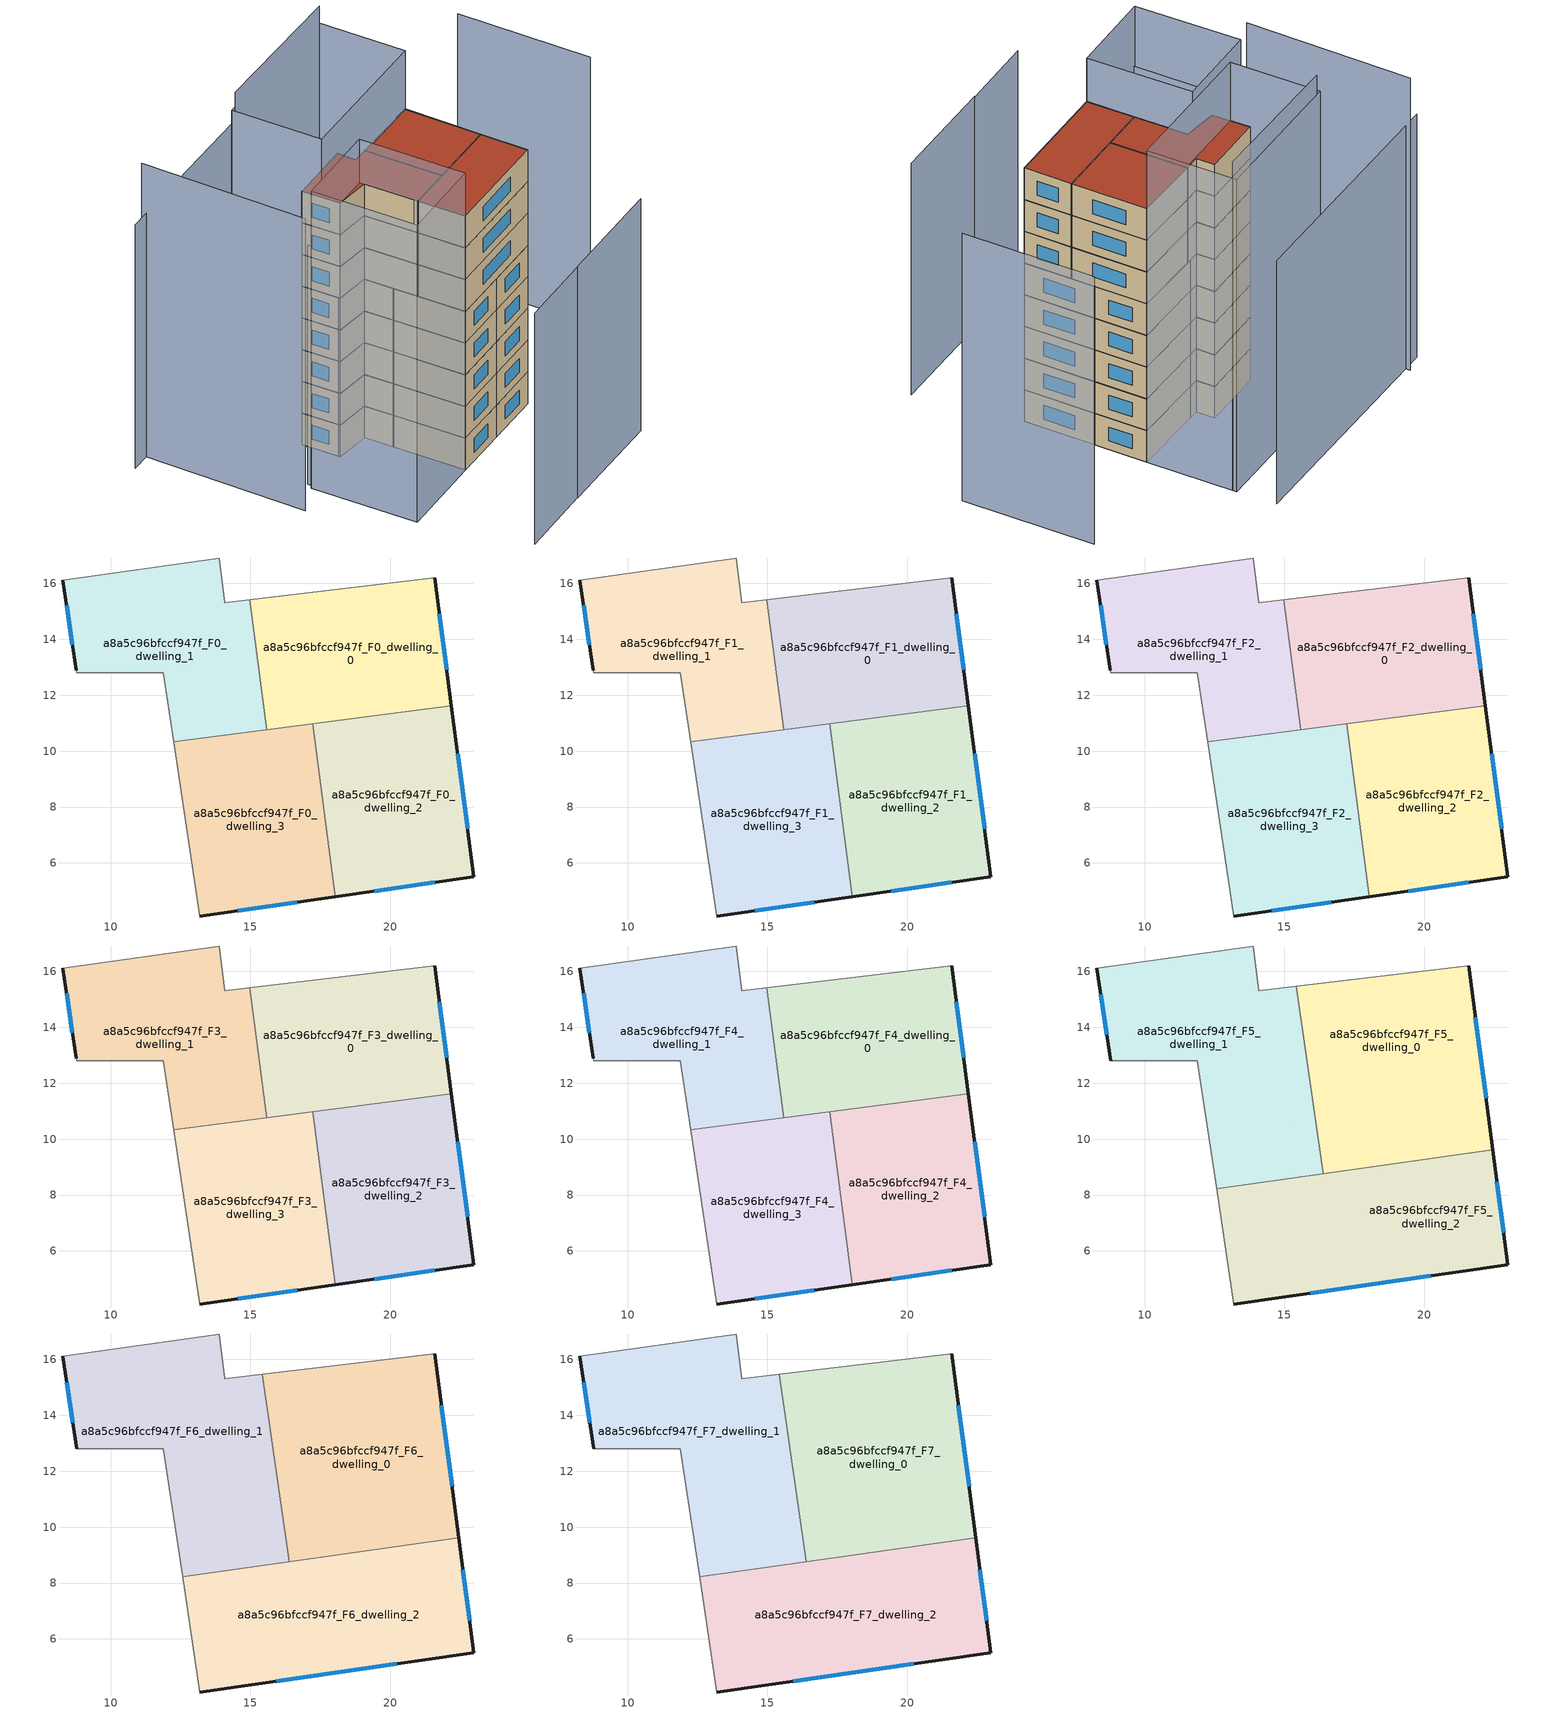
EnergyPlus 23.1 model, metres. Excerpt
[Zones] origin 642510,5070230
a8a5c96bfccf947f_F0_dwelling_0
 floor ground (EU_floor_Construction): 22.2,11.62 21.6,16.21 14.99,15.42 15.59,10.76 z0
 wall outside (EU_wall_Construction): 21.6,16.21 22.2,11.62 z0:3
 wall to a8a5c96bfccf947f_F0_dwelling_1 (EU_wall_Construction): 15.59,10.76 14.99,15.42 z0:3
 wall adiabatic (EU_wall_Construction): 14.99,15.42 21.6,16.21 z0:3
 wall to a8a5c96bfccf947f_F0_dwelling_2 (EU_wall_Construction): 22.2,11.62 17.23,10.97 z0:3
 wall to a8a5c96bfccf947f_F0_dwelling_3 (EU_wall_Construction): 17.23,10.97 15.59,10.76 z0:3
 window (EU_Window_Construction): 21.77,14.92 22.03,12.9 z0.84:2.16
a8a5c96bfccf947f_F0_dwelling_1
 floor ground (EU_floor_Construction): 15.59,10.76 14.99,15.42 14.09,15.31 13.89,16.91 8.29,16.11 8.77,12.9 8.79,12.81 11.89,12.81 12.26,10.33 z0
 wall outside (EU_wall_Construction): 8.77,12.9 8.29,16.11 z0:3
 wall adiabatic (EU_wall_Construction): 8.29,16.11 13.89,16.91 14.09,15.31 14.99,15.42 / 12.26,10.33 11.89,12.81 8.79,12.81 8.77,12.9 z0:3
 wall to a8a5c96bfccf947f_F0_dwelling_3 (EU_wall_Construction): 15.59,10.76 12.26,10.33 z0:3
 window (EU_Window_Construction): 8.64,13.8 8.42,15.21 z0.84:2.16
a8a5c96bfccf947f_F0_dwelling_2
 floor ground (EU_floor_Construction): 22.99,5.5 22.2,11.62 17.23,10.97 18.04,4.79 z0
 wall outside (EU_wall_Construction): 22.2,11.62 22.99,5.5 18.04,4.79 z0:3
 wall to a8a5c96bfccf947f_F0_dwelling_3 (EU_wall_Construction): 18.04,4.79 17.23,10.97 z0:3
 window (EU_Window_Construction): 21.61,5.3 19.43,4.99 / 22.42,9.9 22.77,7.21 z0.84:2.16
a8a5c96bfccf947f_F0_dwelling_3
 floor ground (EU_floor_Construction): 18.04,4.79 17.23,10.97 12.26,10.33 13.19,4.1 z0
 wall outside (EU_wall_Construction): 18.04,4.79 13.19,4.1 z0:3
 wall adiabatic (EU_wall_Construction): 13.19,4.1 12.26,10.33 z0:3
 window (EU_Window_Construction): 16.68,4.6 14.55,4.29 z0.84:2.16
a8a5c96bfccf947f_F1_dwelling_0
 floor to a8a5c96bfccf947f_F0_dwelling_0 (EU_floor_Construction): 22.2,11.62 21.6,16.21 14.99,15.42 15.59,10.76 z3
 wall outside (EU_wall_Construction): 21.6,16.21 22.2,11.62 z3:6
 wall to a8a5c96bfccf947f_F1_dwelling_1 (EU_wall_Construction): 15.59,10.76 14.99,15.42 z3:6
 wall adiabatic (EU_wall_Construction): 14.99,15.42 21.6,16.21 z3:6
 wall to a8a5c96bfccf947f_F1_dwelling_2 (EU_wall_Construction): 22.2,11.62 17.23,10.97 z3:6
 wall to a8a5c96bfccf947f_F1_dwelling_3 (EU_wall_Construction): 17.23,10.97 15.59,10.76 z3:6
 window (EU_Window_Construction): 21.77,14.92 22.03,12.9 z3.84:5.16
a8a5c96bfccf947f_F1_dwelling_1
 floor to a8a5c96bfccf947f_F0_dwelling_1 (EU_floor_Construction): 15.59,10.76 14.99,15.42 14.09,15.31 13.89,16.91 8.29,16.11 8.77,12.9 8.79,12.81 11.89,12.81 12.26,10.33 z3
 wall outside (EU_wall_Construction): 8.77,12.9 8.29,16.11 z3:6
 wall adiabatic (EU_wall_Construction): 8.29,16.11 13.89,16.91 14.09,15.31 14.99,15.42 / 12.26,10.33 11.89,12.81 8.79,12.81 8.77,12.9 z3:6
 wall to a8a5c96bfccf947f_F1_dwelling_3 (EU_wall_Construction): 15.59,10.76 12.26,10.33 z3:6
 window (EU_Window_Construction): 8.64,13.8 8.42,15.21 z3.84:5.16
a8a5c96bfccf947f_F1_dwelling_2
 floor to a8a5c96bfccf947f_F0_dwelling_2 (EU_floor_Construction): 22.99,5.5 22.2,11.62 17.23,10.97 18.04,4.79 z3
 wall outside (EU_wall_Construction): 22.2,11.62 22.99,5.5 18.04,4.79 z3:6
 wall to a8a5c96bfccf947f_F1_dwelling_3 (EU_wall_Construction): 18.04,4.79 17.23,10.97 z3:6
 window (EU_Window_Construction): 21.61,5.3 19.43,4.99 / 22.42,9.9 22.77,7.21 z3.84:5.16
a8a5c96bfccf947f_F1_dwelling_3
 floor to a8a5c96bfccf947f_F0_dwelling_3 (EU_floor_Construction): 18.04,4.79 17.23,10.97 12.26,10.33 13.19,4.1 z3
 wall outside (EU_wall_Construction): 18.04,4.79 13.19,4.1 z3:6
 wall adiabatic (EU_wall_Construction): 13.19,4.1 12.26,10.33 z3:6
 window (EU_Window_Construction): 16.68,4.6 14.55,4.29 z3.84:5.16
a8a5c96bfccf947f_F2_dwelling_0
 floor to a8a5c96bfccf947f_F1_dwelling_0 (EU_floor_Construction): 22.2,11.62 21.6,16.21 14.99,15.42 15.59,10.76 z6
 wall outside (EU_wall_Construction): 21.6,16.21 22.2,11.62 z6:9
 wall to a8a5c96bfccf947f_F2_dwelling_1 (EU_wall_Construction): 15.59,10.76 14.99,15.42 z6:9
 wall adiabatic (EU_wall_Construction): 14.99,15.42 21.6,16.21 z6:9
 wall to a8a5c96bfccf947f_F2_dwelling_2 (EU_wall_Construction): 22.2,11.62 17.23,10.97 z6:9
 wall to a8a5c96bfccf947f_F2_dwelling_3 (EU_wall_Construction): 17.23,10.97 15.59,10.76 z6:9
 window (EU_Window_Construction): 21.77,14.92 22.03,12.9 z6.84:8.16
a8a5c96bfccf947f_F2_dwelling_1
 floor to a8a5c96bfccf947f_F1_dwelling_1 (EU_floor_Construction): 15.59,10.76 14.99,15.42 14.09,15.31 13.89,16.91 8.29,16.11 8.77,12.9 8.79,12.81 11.89,12.81 12.26,10.33 z6
 wall outside (EU_wall_Construction): 8.77,12.9 8.29,16.11 z6:9
 wall adiabatic (EU_wall_Construction): 8.29,16.11 13.89,16.91 14.09,15.31 14.99,15.42 / 12.26,10.33 11.89,12.81 8.79,12.81 8.77,12.9 z6:9
 wall to a8a5c96bfccf947f_F2_dwelling_3 (EU_wall_Construction): 15.59,10.76 12.26,10.33 z6:9
 window (EU_Window_Construction): 8.64,13.8 8.42,15.21 z6.84:8.16
a8a5c96bfccf947f_F2_dwelling_2
 floor to a8a5c96bfccf947f_F1_dwelling_2 (EU_floor_Construction): 22.99,5.5 22.2,11.62 17.23,10.97 18.04,4.79 z6
 wall outside (EU_wall_Construction): 22.2,11.62 22.99,5.5 18.04,4.79 z6:9
 wall to a8a5c96bfccf947f_F2_dwelling_3 (EU_wall_Construction): 18.04,4.79 17.23,10.97 z6:9
 window (EU_Window_Construction): 21.61,5.3 19.43,4.99 / 22.42,9.9 22.77,7.21 z6.84:8.16
a8a5c96bfccf947f_F2_dwelling_3
 floor to a8a5c96bfccf947f_F1_dwelling_3 (EU_floor_Construction): 18.04,4.79 17.23,10.97 12.26,10.33 13.19,4.1 z6
 wall outside (EU_wall_Construction): 18.04,4.79 13.19,4.1 z6:9
 wall adiabatic (EU_wall_Construction): 13.19,4.1 12.26,10.33 z6:9
 window (EU_Window_Construction): 16.68,4.6 14.55,4.29 z6.84:8.16
a8a5c96bfccf947f_F3_dwelling_0
 floor to a8a5c96bfccf947f_F2_dwelling_0 (EU_floor_Construction): 22.2,11.62 21.6,16.21 14.99,15.42 15.59,10.76 z9
 wall outside (EU_wall_Construction): 21.6,16.21 22.2,11.62 z9:12
 wall to a8a5c96bfccf947f_F3_dwelling_1 (EU_wall_Construction): 15.59,10.76 14.99,15.42 z9:12
 wall adiabatic (EU_wall_Construction): 14.99,15.42 21.6,16.21 z9:12
 wall to a8a5c96bfccf947f_F3_dwelling_2 (EU_wall_Construction): 22.2,11.62 17.23,10.97 z9:12
 wall to a8a5c96bfccf947f_F3_dwelling_3 (EU_wall_Construction): 17.23,10.97 15.59,10.76 z9:12
 window (EU_Window_Construction): 21.77,14.92 22.03,12.9 z9.84:11.16
a8a5c96bfccf947f_F3_dwelling_1
 floor to a8a5c96bfccf947f_F2_dwelling_1 (EU_floor_Construction): 15.59,10.76 14.99,15.42 14.09,15.31 13.89,16.91 8.29,16.11 8.77,12.9 8.79,12.81 11.89,12.81 12.26,10.33 z9
 wall outside (EU_wall_Construction): 8.77,12.9 8.29,16.11 z9:12
 wall adiabatic (EU_wall_Construction): 8.29,16.11 13.89,16.91 14.09,15.31 14.99,15.42 / 12.26,10.33 11.89,12.81 8.79,12.81 8.77,12.9 z9:12
 wall to a8a5c96bfccf947f_F3_dwelling_3 (EU_wall_Construction): 15.59,10.76 12.26,10.33 z9:12
 window (EU_Window_Construction): 8.64,13.8 8.42,15.21 z9.84:11.16
a8a5c96bfccf947f_F3_dwelling_2
 floor to a8a5c96bfccf947f_F2_dwelling_2 (EU_floor_Construction): 22.99,5.5 22.2,11.62 17.23,10.97 18.04,4.79 z9
 wall outside (EU_wall_Construction): 22.2,11.62 22.99,5.5 18.04,4.79 z9:12
 wall to a8a5c96bfccf947f_F3_dwelling_3 (EU_wall_Construction): 18.04,4.79 17.23,10.97 z9:12
 window (EU_Window_Construction): 21.61,5.3 19.43,4.99 / 22.42,9.9 22.77,7.21 z9.84:11.16
a8a5c96bfccf947f_F3_dwelling_3
 floor to a8a5c96bfccf947f_F2_dwelling_3 (EU_floor_Construction): 18.04,4.79 17.23,10.97 12.26,10.33 13.19,4.1 z9
 wall outside (EU_wall_Construction): 18.04,4.79 13.19,4.1 z9:12
 wall adiabatic (EU_wall_Construction): 13.19,4.1 12.26,10.33 z9:12
 window (EU_Window_Construction): 16.68,4.6 14.55,4.29 z9.84:11.16
a8a5c96bfccf947f_F4_dwelling_0
 floor to a8a5c96bfccf947f_F3_dwelling_0 (EU_floor_Construction): 22.2,11.62 21.6,16.21 14.99,15.42 15.59,10.76 z12
 wall outside (EU_wall_Construction): 21.6,16.21 22.2,11.62 z12:15
 wall to a8a5c96bfccf947f_F4_dwelling_1 (EU_wall_Construction): 15.59,10.76 14.99,15.42 z12:15
 wall adiabatic (EU_wall_Construction): 14.99,15.42 21.6,16.21 z12:15
 wall to a8a5c96bfccf947f_F4_dwelling_2 (EU_wall_Construction): 22.2,11.62 17.23,10.97 z12:15
 wall to a8a5c96bfccf947f_F4_dwelling_3 (EU_wall_Construction): 17.23,10.97 15.59,10.76 z12:15
 window (EU_Window_Construction): 21.77,14.92 22.03,12.9 z12.84:14.16
a8a5c96bfccf947f_F4_dwelling_1
 floor to a8a5c96bfccf947f_F3_dwelling_1 (EU_floor_Construction): 15.59,10.76 14.99,15.42 14.09,15.31 13.89,16.91 8.29,16.11 8.77,12.9 8.79,12.81 11.89,12.81 12.26,10.33 z12
 wall outside (EU_wall_Construction): 8.77,12.9 8.29,16.11 z12:15
 wall adiabatic (EU_wall_Construction): 8.29,16.11 13.89,16.91 14.09,15.31 14.99,15.42 / 12.26,10.33 11.89,12.81 8.79,12.81 8.77,12.9 z12:15
 wall to a8a5c96bfccf947f_F4_dwelling_3 (EU_wall_Construction): 15.59,10.76 12.26,10.33 z12:15
 window (EU_Window_Construction): 8.64,13.8 8.42,15.21 z12.84:14.16
a8a5c96bfccf947f_F4_dwelling_2
 floor to a8a5c96bfccf947f_F3_dwelling_2 (EU_floor_Construction): 22.99,5.5 22.2,11.62 17.23,10.97 18.04,4.79 z12
 wall outside (EU_wall_Construction): 22.2,11.62 22.99,5.5 18.04,4.79 z12:15
 wall to a8a5c96bfccf947f_F4_dwelling_3 (EU_wall_Construction): 18.04,4.79 17.23,10.97 z12:15
 window (EU_Window_Construction): 21.61,5.3 19.43,4.99 / 22.42,9.9 22.77,7.21 z12.84:14.16
a8a5c96bfccf947f_F4_dwelling_3
 floor to a8a5c96bfccf947f_F3_dwelling_3 (EU_floor_Construction): 18.04,4.79 17.23,10.97 12.26,10.33 13.19,4.1 z12
 wall outside (EU_wall_Construction): 18.04,4.79 13.19,4.1 z12:15
 wall adiabatic (EU_wall_Construction): 13.19,4.1 12.26,10.33 z12:15
 window (EU_Window_Construction): 16.68,4.6 14.55,4.29 z12.84:14.16
a8a5c96bfccf947f_F5_dwelling_0
 floor to a8a5c96bfccf947f_F4_dwelling_0 (EU_floor_Construction): 22.2,11.62 21.6,16.21 15.43,15.47 16.09,10.82 z15
 floor to a8a5c96bfccf947f_F4_dwelling_2 (EU_floor_Construction): 22.46,9.63 22.2,11.62 17.23,10.97 17.5,8.92 z15
 floor to a8a5c96bfccf947f_F4_dwelling_3 (EU_floor_Construction): 17.5,8.92 17.23,10.97 16.09,10.82 16.38,8.76 z15
 wall outside (EU_wall_Construction): 21.6,16.21 22.46,9.63 z15:18
 wall to a8a5c96bfccf947f_F5_dwelling_1 (EU_wall_Construction): 16.38,8.76 15.43,15.47 z15:18
 wall adiabatic (EU_wall_Construction): 15.43,15.47 21.6,16.21 z15:18
 wall to a8a5c96bfccf947f_F5_dwelling_2 (EU_wall_Construction): 22.46,9.63 16.38,8.76 z15:18
 window (EU_Window_Construction): 21.84,14.36 22.22,11.47 z15.84:17.16
a8a5c96bfccf947f_F5_dwelling_1
 floor to a8a5c96bfccf947f_F4_dwelling_1 (EU_floor_Construction): 15.59,10.76 14.99,15.42 14.09,15.31 13.89,16.91 8.29,16.11 8.79,12.81 11.89,12.81 12.26,10.33 z15
 floor to a8a5c96bfccf947f_F4_dwelling_0 (EU_floor_Construction): 16.09,10.82 15.43,15.47 14.99,15.42 15.59,10.76 z15
 floor to a8a5c96bfccf947f_F4_dwelling_3 (EU_floor_Construction): 16.38,8.76 16.09,10.82 12.26,10.33 12.57,8.22 z15
 wall outside (EU_wall_Construction): 8.79,12.81 8.29,16.11 z15:18
 wall adiabatic (EU_wall_Construction): 8.29,16.11 13.89,16.91 14.09,15.31 15.43,15.47 / 12.57,8.22 11.89,12.81 8.79,12.81 z15:18
 wall to a8a5c96bfccf947f_F5_dwelling_2 (EU_wall_Construction): 16.38,8.76 12.57,8.22 z15:18
 window (EU_Window_Construction): 8.65,13.73 8.43,15.19 z15.84:17.16
a8a5c96bfccf947f_F5_dwelling_2
 floor to a8a5c96bfccf947f_F4_dwelling_2 (EU_floor_Construction): 22.99,5.5 22.46,9.63 17.5,8.92 18.04,4.79 z15
 floor to a8a5c96bfccf947f_F4_dwelling_3 (EU_floor_Construction): 18.04,4.79 17.5,8.92 12.57,8.22 13.19,4.1 z15
 wall outside (EU_wall_Construction): 22.46,9.63 22.99,5.5 13.19,4.1 z15:18
 wall adiabatic (EU_wall_Construction): 13.19,4.1 12.57,8.22 z15:18
 window (EU_Window_Construction): 22.61,8.47 22.84,6.66 / 20.25,5.11 15.94,4.49 z15.84:17.16
a8a5c96bfccf947f_F6_dwelling_0
 floor to a8a5c96bfccf947f_F5_dwelling_0 (EU_floor_Construction): 22.46,9.63 21.6,16.21 15.43,15.47 16.38,8.76 z18
 wall outside (EU_wall_Construction): 21.6,16.21 22.46,9.63 z18:21
 wall to a8a5c96bfccf947f_F6_dwelling_1 (EU_wall_Construction): 16.38,8.76 15.43,15.47 z18:21
 wall adiabatic (EU_wall_Construction): 15.43,15.47 21.6,16.21 z18:21
 wall to a8a5c96bfccf947f_F6_dwelling_2 (EU_wall_Construction): 22.46,9.63 16.38,8.76 z18:21
 window (EU_Window_Construction): 21.84,14.36 22.22,11.47 z18.84:20.16
a8a5c96bfccf947f_F6_dwelling_1
 floor to a8a5c96bfccf947f_F5_dwelling_1 (EU_floor_Construction): 16.38,8.76 15.43,15.47 14.09,15.31 13.89,16.91 8.29,16.11 8.79,12.81 11.89,12.81 12.57,8.22 z18
 wall outside (EU_wall_Construction): 8.79,12.81 8.29,16.11 z18:21
 wall adiabatic (EU_wall_Construction): 8.29,16.11 13.89,16.91 14.09,15.31 15.43,15.47 / 12.57,8.22 11.89,12.81 8.79,12.81 z18:21
 wall to a8a5c96bfccf947f_F6_dwelling_2 (EU_wall_Construction): 16.38,8.76 12.57,8.22 z18:21
 window (EU_Window_Construction): 8.65,13.73 8.43,15.19 z18.84:20.16
a8a5c96bfccf947f_F6_dwelling_2
 floor to a8a5c96bfccf947f_F5_dwelling_2 (EU_floor_Construction): 22.99,5.5 22.46,9.63 12.57,8.22 13.19,4.1 z18
 wall outside (EU_wall_Construction): 22.46,9.63 22.99,5.5 13.19,4.1 z18:21
 wall adiabatic (EU_wall_Construction): 13.19,4.1 12.57,8.22 z18:21
 window (EU_Window_Construction): 22.61,8.47 22.84,6.66 / 20.25,5.11 15.94,4.49 z18.84:20.16
a8a5c96bfccf947f_F7_dwelling_0
 floor to a8a5c96bfccf947f_F6_dwelling_0 (EU_floor_Construction): 22.46,9.63 21.6,16.21 15.43,15.47 16.38,8.76 z21
 wall outside (EU_wall_Construction): 21.6,16.21 22.46,9.63 z21:24
 wall to a8a5c96bfccf947f_F7_dwelling_1 (EU_wall_Construction): 16.38,8.76 15.43,15.47 z21:24
 wall adiabatic (EU_wall_Construction): 15.43,15.47 21.6,16.21 z21:24
 wall to a8a5c96bfccf947f_F7_dwelling_2 (EU_wall_Construction): 22.46,9.63 16.38,8.76 z21:24
 window (EU_Window_Construction): 21.84,14.36 22.22,11.47 z21.84:23.16
 roof outside (EU_roof_Construction): 21.6,16.21 22.46,9.63 16.38,8.76 15.43,15.47 z24
a8a5c96bfccf947f_F7_dwelling_1
 floor to a8a5c96bfccf947f_F6_dwelling_1 (EU_floor_Construction): 16.38,8.76 15.43,15.47 14.09,15.31 13.89,16.91 8.29,16.11 8.79,12.81 11.89,12.81 12.57,8.22 z21
 wall outside (EU_wall_Construction): 8.79,12.81 8.29,16.11 z21:24
 wall adiabatic (EU_wall_Construction): 8.29,16.11 13.89,16.91 14.09,15.31 15.43,15.47 / 12.57,8.22 11.89,12.81 8.79,12.81 z21:24
 wall to a8a5c96bfccf947f_F7_dwelling_2 (EU_wall_Construction): 16.38,8.76 12.57,8.22 z21:24
 window (EU_Window_Construction): 8.65,13.73 8.43,15.19 z21.84:23.16
 roof outside (EU_roof_Construction): 15.43,15.47 16.38,8.76 12.57,8.22 11.89,12.81 8.79,12.81 8.29,16.11 13.89,16.91 14.09,15.31 z24
a8a5c96bfccf947f_F7_dwelling_2
 floor to a8a5c96bfccf947f_F6_dwelling_2 (EU_floor_Construction): 22.99,5.5 22.46,9.63 12.57,8.22 13.19,4.1 z21
 wall outside (EU_wall_Construction): 22.46,9.63 22.99,5.5 13.19,4.1 z21:24
 wall adiabatic (EU_wall_Construction): 13.19,4.1 12.57,8.22 z21:24
 window (EU_Window_Construction): 22.61,8.47 22.84,6.66 / 20.25,5.11 15.94,4.49 z21.84:23.16
 roof outside (EU_roof_Construction): 22.46,9.63 22.99,5.5 13.19,4.1 12.57,8.22 z24
shading: 8.68,-5.9 15.49,-4.9 z0:21.8; 34.08,7.9 32.51,19.41 z0:25.3; 15.49,-4.91 25.39,-3.51 z0:21.9; 4.47,12.64 5.78,3.1 z0:22.6; 11.82,13.26 13.19,4.1 / 13.19,4.1 5.55,2.96 / 5.55,2.96 4.18,12.12 / 4.18,12.12 11.82,13.26 z0:28.1; -0.15,25.1 1.58,10.71 z0:27.6; 20.5,24.01 21.6,16.21 / 21.6,16.21 8.52,14.37 / 8.52,14.37 7.43,22.17 / 7.43,22.17 20.5,24.01 z0:29.5; 20.54,23.65 7.69,22.02 z0:31.1; 19.91,27.39 -1.79,24.47 z0:23
[Building]
EU S2 Campaign: North Axis=0; Terrain=City; Solar Distribution=FullExterior
[Site:Location]
Lyon-Bron: Latitude=45.75; Longitude=5; Time Zone=1; Elevation=198
[SizingPeriod:WeatherFileDays]
AnnualSizingPeriod: Begin Month=1; Begin Day of Month=1; End Month=12; End Day of Month=31; Day of Week for Start Day=Monday; Use Weather File Daylight Saving Period=No; Use Weather File Rain and Snow Indicators=No
[MATERIAL]
EU_InternalMass_Material: Roughness=MediumRough; Thickness=0.1; Conductivity=1; Density=1800; Specific Heat=900; Thermal Absorptance=0.9; Solar Absorptance=0.7; Visible Absorptance=0.7
[MATERIAL:NOMASS] Roughness=MediumRough; Thermal Absorptance=0.9; Solar Absorptance=0.7; Visible Absorptance=0.7
Name | Thermal Resistance
EU_wall_NoMass | 0.776494
EU_roof_NoMass | 0.486893
EU_floor_NoMass | 0.421597
[WINDOWMATERIAL:SIMPLEGLAZINGSYSTEM]
EU_Window_SimpleGlazing: UFactor=4.24961; Solar Heat Gain Coefficient=0.83; Visible Transmittance=0.83
[CONSTRUCTION]
EU_wall_Construction: EU_wall_NoMass
EU_roof_Construction: EU_roof_NoMass
EU_floor_Construction: EU_floor_NoMass
EU_InternalMass_Construction: EU_InternalMass_Material
EU_Window_Construction: EU_Window_SimpleGlazing
[ZONE] Type=1; Multiplier=1; Ceiling Height=autocalculate; Floor Area=autocalculate; Part of Total Floor Area=Yes
Name | Volume
a8a5c96bfccf947f_F0_dwelling_0; a8a5c96bfccf947f_F1_dwelling_0; a8a5c96bfccf947f_F2_dwelling_0; a8a5c96bfccf947f_F3_dwelling_0; a8a5c96bfccf947f_F4_dwelling_0; a8a5c96bfccf947f_F0_dwelling_3; a8a5c96bfccf947f_F1_dwelling_3; a8a5c96bfccf947f_F2_dwelling_3; a8a5c96bfccf947f_F3_dwelling_3; a8a5c96bfccf947f_F4_dwelling_3 | 93.1355
a8a5c96bfccf947f_F5_dwelling_0; a8a5c96bfccf947f_F6_dwelling_0; a8a5c96bfccf947f_F7_dwelling_0 | 124.185
a8a5c96bfccf947f_F0_dwelling_1; a8a5c96bfccf947f_F1_dwelling_1; a8a5c96bfccf947f_F2_dwelling_1; a8a5c96bfccf947f_F3_dwelling_1; a8a5c96bfccf947f_F4_dwelling_1 | 93.1392
a8a5c96bfccf947f_F5_dwelling_1; a8a5c96bfccf947f_F6_dwelling_1; a8a5c96bfccf947f_F7_dwelling_1 | 124.177
a8a5c96bfccf947f_F0_dwelling_2; a8a5c96bfccf947f_F1_dwelling_2; a8a5c96bfccf947f_F2_dwelling_2; a8a5c96bfccf947f_F3_dwelling_2; a8a5c96bfccf947f_F4_dwelling_2 | 93.1296
a8a5c96bfccf947f_F5_dwelling_2; a8a5c96bfccf947f_F6_dwelling_2; a8a5c96bfccf947f_F7_dwelling_2 | 124.198
[INTERNALMASS] Construction=EU_InternalMass_Construction
Name | Zone or ZoneList | Surface Area
a8a5c96bfccf947f_F0_dwelling_0_EU_InternalMass | a8a5c96bfccf947f_F0_dwelling_0 | 31.0463
a8a5c96bfccf947f_F0_dwelling_1_EU_InternalMass | a8a5c96bfccf947f_F0_dwelling_1 | 31.0462
a8a5c96bfccf947f_F0_dwelling_2_EU_InternalMass | a8a5c96bfccf947f_F0_dwelling_2 | 31.0437
a8a5c96bfccf947f_F0_dwelling_3_EU_InternalMass | a8a5c96bfccf947f_F0_dwelling_3 | 31.0456
a8a5c96bfccf947f_F1_dwelling_0_EU_InternalMass | a8a5c96bfccf947f_F1_dwelling_0 | 31.0463
a8a5c96bfccf947f_F1_dwelling_1_EU_InternalMass | a8a5c96bfccf947f_F1_dwelling_1 | 31.0462
a8a5c96bfccf947f_F1_dwelling_2_EU_InternalMass | a8a5c96bfccf947f_F1_dwelling_2 | 31.0437
a8a5c96bfccf947f_F1_dwelling_3_EU_InternalMass | a8a5c96bfccf947f_F1_dwelling_3 | 31.0456
a8a5c96bfccf947f_F2_dwelling_0_EU_InternalMass | a8a5c96bfccf947f_F2_dwelling_0 | 31.0463
a8a5c96bfccf947f_F2_dwelling_1_EU_InternalMass | a8a5c96bfccf947f_F2_dwelling_1 | 31.0462
a8a5c96bfccf947f_F2_dwelling_2_EU_InternalMass | a8a5c96bfccf947f_F2_dwelling_2 | 31.0437
a8a5c96bfccf947f_F2_dwelling_3_EU_InternalMass | a8a5c96bfccf947f_F2_dwelling_3 | 31.0456
a8a5c96bfccf947f_F3_dwelling_0_EU_InternalMass | a8a5c96bfccf947f_F3_dwelling_0 | 31.0463
a8a5c96bfccf947f_F3_dwelling_1_EU_InternalMass | a8a5c96bfccf947f_F3_dwelling_1 | 31.0462
a8a5c96bfccf947f_F3_dwelling_2_EU_InternalMass | a8a5c96bfccf947f_F3_dwelling_2 | 31.0437
a8a5c96bfccf947f_F3_dwelling_3_EU_InternalMass | a8a5c96bfccf947f_F3_dwelling_3 | 31.0456
a8a5c96bfccf947f_F4_dwelling_0_EU_InternalMass | a8a5c96bfccf947f_F4_dwelling_0 | 31.0463
a8a5c96bfccf947f_F4_dwelling_1_EU_InternalMass | a8a5c96bfccf947f_F4_dwelling_1 | 31.0462
a8a5c96bfccf947f_F4_dwelling_2_EU_InternalMass | a8a5c96bfccf947f_F4_dwelling_2 | 31.0437
a8a5c96bfccf947f_F4_dwelling_3_EU_InternalMass | a8a5c96bfccf947f_F4_dwelling_3 | 31.0456
a8a5c96bfccf947f_F5_dwelling_0_EU_InternalMass | a8a5c96bfccf947f_F5_dwelling_0 | 41.3942
a8a5c96bfccf947f_F5_dwelling_1_EU_InternalMass | a8a5c96bfccf947f_F5_dwelling_1 | 41.3921
a8a5c96bfccf947f_F5_dwelling_2_EU_InternalMass | a8a5c96bfccf947f_F5_dwelling_2 | 41.3991
a8a5c96bfccf947f_F6_dwelling_0_EU_InternalMass | a8a5c96bfccf947f_F6_dwelling_0 | 41.3942
a8a5c96bfccf947f_F6_dwelling_1_EU_InternalMass | a8a5c96bfccf947f_F6_dwelling_1 | 41.3921
a8a5c96bfccf947f_F6_dwelling_2_EU_InternalMass | a8a5c96bfccf947f_F6_dwelling_2 | 41.3991
a8a5c96bfccf947f_F7_dwelling_0_EU_InternalMass | a8a5c96bfccf947f_F7_dwelling_0 | 41.3942
a8a5c96bfccf947f_F7_dwelling_1_EU_InternalMass | a8a5c96bfccf947f_F7_dwelling_1 | 41.3921
a8a5c96bfccf947f_F7_dwelling_2_EU_InternalMass | a8a5c96bfccf947f_F7_dwelling_2 | 41.3991
[OTHEREQUIPMENT] Fuel Type=Electricity; Design Level Calculation Method=Watts/Area; Power per Zone Floor Area=1; Fraction Latent=0; Fraction Radiant=0; Fraction Lost=0; Carbon Dioxide Generation Rate=0; EndUse Subcategory=EU_Step8_InternalGains
Name | Zone or ZoneList or Space or SpaceList | Schedule
EU_Step8_InternalGain_a8a5c96bfccf947f_F0_dwelling_0_f000 | a8a5c96bfccf947f_F0_dwelling_0 | EU_Step8_GainSchedule_a8a5c96bfccf947f_F0_dwelling_0_f000
EU_Step8_InternalGain_a8a5c96bfccf947f_F0_dwelling_1_f000 | a8a5c96bfccf947f_F0_dwelling_1 | EU_Step8_GainSchedule_a8a5c96bfccf947f_F0_dwelling_1_f000
EU_Step8_InternalGain_a8a5c96bfccf947f_F0_dwelling_2_f000 | a8a5c96bfccf947f_F0_dwelling_2 | EU_Step8_GainSchedule_a8a5c96bfccf947f_F0_dwelling_2_f000
EU_Step8_InternalGain_a8a5c96bfccf947f_F0_dwelling_3_f000 | a8a5c96bfccf947f_F0_dwelling_3 | EU_Step8_GainSchedule_a8a5c96bfccf947f_F0_dwelling_3_f000
EU_Step8_InternalGain_a8a5c96bfccf947f_F1_dwelling_0_f000 | a8a5c96bfccf947f_F1_dwelling_0 | EU_Step8_GainSchedule_a8a5c96bfccf947f_F1_dwelling_0_f000
EU_Step8_InternalGain_a8a5c96bfccf947f_F1_dwelling_1_f000 | a8a5c96bfccf947f_F1_dwelling_1 | EU_Step8_GainSchedule_a8a5c96bfccf947f_F1_dwelling_1_f000
EU_Step8_InternalGain_a8a5c96bfccf947f_F1_dwelling_2_f000 | a8a5c96bfccf947f_F1_dwelling_2 | EU_Step8_GainSchedule_a8a5c96bfccf947f_F1_dwelling_2_f000
EU_Step8_InternalGain_a8a5c96bfccf947f_F1_dwelling_3_f000 | a8a5c96bfccf947f_F1_dwelling_3 | EU_Step8_GainSchedule_a8a5c96bfccf947f_F1_dwelling_3_f000
EU_Step8_InternalGain_a8a5c96bfccf947f_F2_dwelling_0_f000 | a8a5c96bfccf947f_F2_dwelling_0 | EU_Step8_GainSchedule_a8a5c96bfccf947f_F2_dwelling_0_f000
EU_Step8_InternalGain_a8a5c96bfccf947f_F2_dwelling_1_f000 | a8a5c96bfccf947f_F2_dwelling_1 | EU_Step8_GainSchedule_a8a5c96bfccf947f_F2_dwelling_1_f000
EU_Step8_InternalGain_a8a5c96bfccf947f_F2_dwelling_2_f000 | a8a5c96bfccf947f_F2_dwelling_2 | EU_Step8_GainSchedule_a8a5c96bfccf947f_F2_dwelling_2_f000
EU_Step8_InternalGain_a8a5c96bfccf947f_F2_dwelling_3_f000 | a8a5c96bfccf947f_F2_dwelling_3 | EU_Step8_GainSchedule_a8a5c96bfccf947f_F2_dwelling_3_f000
EU_Step8_InternalGain_a8a5c96bfccf947f_F3_dwelling_0_f000 | a8a5c96bfccf947f_F3_dwelling_0 | EU_Step8_GainSchedule_a8a5c96bfccf947f_F3_dwelling_0_f000
EU_Step8_InternalGain_a8a5c96bfccf947f_F3_dwelling_1_f000 | a8a5c96bfccf947f_F3_dwelling_1 | EU_Step8_GainSchedule_a8a5c96bfccf947f_F3_dwelling_1_f000
EU_Step8_InternalGain_a8a5c96bfccf947f_F3_dwelling_2_f000 | a8a5c96bfccf947f_F3_dwelling_2 | EU_Step8_GainSchedule_a8a5c96bfccf947f_F3_dwelling_2_f000
EU_Step8_InternalGain_a8a5c96bfccf947f_F3_dwelling_3_f000 | a8a5c96bfccf947f_F3_dwelling_3 | EU_Step8_GainSchedule_a8a5c96bfccf947f_F3_dwelling_3_f000
EU_Step8_InternalGain_a8a5c96bfccf947f_F4_dwelling_0_f000 | a8a5c96bfccf947f_F4_dwelling_0 | EU_Step8_GainSchedule_a8a5c96bfccf947f_F4_dwelling_0_f000
EU_Step8_InternalGain_a8a5c96bfccf947f_F4_dwelling_1_f000 | a8a5c96bfccf947f_F4_dwelling_1 | EU_Step8_GainSchedule_a8a5c96bfccf947f_F4_dwelling_1_f000
EU_Step8_InternalGain_a8a5c96bfccf947f_F4_dwelling_2_f000 | a8a5c96bfccf947f_F4_dwelling_2 | EU_Step8_GainSchedule_a8a5c96bfccf947f_F4_dwelling_2_f000
EU_Step8_InternalGain_a8a5c96bfccf947f_F4_dwelling_3_f000 | a8a5c96bfccf947f_F4_dwelling_3 | EU_Step8_GainSchedule_a8a5c96bfccf947f_F4_dwelling_3_f000
EU_Step8_InternalGain_a8a5c96bfccf947f_F5_dwelling_0_f000 | a8a5c96bfccf947f_F5_dwelling_0 | EU_Step8_GainSchedule_a8a5c96bfccf947f_F5_dwelling_0_f000
EU_Step8_InternalGain_a8a5c96bfccf947f_F5_dwelling_1_f000 | a8a5c96bfccf947f_F5_dwelling_1 | EU_Step8_GainSchedule_a8a5c96bfccf947f_F5_dwelling_1_f000
EU_Step8_InternalGain_a8a5c96bfccf947f_F5_dwelling_2_f000 | a8a5c96bfccf947f_F5_dwelling_2 | EU_Step8_GainSchedule_a8a5c96bfccf947f_F5_dwelling_2_f000
EU_Step8_InternalGain_a8a5c96bfccf947f_F6_dwelling_0_f000 | a8a5c96bfccf947f_F6_dwelling_0 | EU_Step8_GainSchedule_a8a5c96bfccf947f_F6_dwelling_0_f000
EU_Step8_InternalGain_a8a5c96bfccf947f_F6_dwelling_1_f000 | a8a5c96bfccf947f_F6_dwelling_1 | EU_Step8_GainSchedule_a8a5c96bfccf947f_F6_dwelling_1_f000
EU_Step8_InternalGain_a8a5c96bfccf947f_F6_dwelling_2_f000 | a8a5c96bfccf947f_F6_dwelling_2 | EU_Step8_GainSchedule_a8a5c96bfccf947f_F6_dwelling_2_f000
EU_Step8_InternalGain_a8a5c96bfccf947f_F7_dwelling_0_f000 | a8a5c96bfccf947f_F7_dwelling_0 | EU_Step8_GainSchedule_a8a5c96bfccf947f_F7_dwelling_0_f000
EU_Step8_InternalGain_a8a5c96bfccf947f_F7_dwelling_1_f000 | a8a5c96bfccf947f_F7_dwelling_1 | EU_Step8_GainSchedule_a8a5c96bfccf947f_F7_dwelling_1_f000
EU_Step8_InternalGain_a8a5c96bfccf947f_F7_dwelling_2_f000 | a8a5c96bfccf947f_F7_dwelling_2 | EU_Step8_GainSchedule_a8a5c96bfccf947f_F7_dwelling_2_f000
[ZONEVENTILATION:DESIGNFLOWRATE] Schedule=EU_AlwaysOn; Design Flow Rate Calculation Method=AirChanges/Hour; Air Changes per Hour=0.693814; Ventilation Type=Natural; Fan Pressure Rise=0; Fan Total Efficiency=1; Constant Term Coefficient=1; Temperature Term Coefficient=0; Velocity Term Coefficient=0; Velocity Squared Term Coefficient=0; Minimum Indoor Temperature=-100; Maximum Indoor Temperature=100; Delta Temperature=-100; Minimum Outdoor Temperature=-100; Maximum Outdoor Temperature=100; Maximum Wind Speed=40
Name | Zone or ZoneList or Space or SpaceList
EU_ConstantAir_a8a5c96bfccf947f_F0_dwelling_0 | a8a5c96bfccf947f_F0_dwelling_0
EU_ConstantAir_a8a5c96bfccf947f_F0_dwelling_1 | a8a5c96bfccf947f_F0_dwelling_1
EU_ConstantAir_a8a5c96bfccf947f_F0_dwelling_2 | a8a5c96bfccf947f_F0_dwelling_2
EU_ConstantAir_a8a5c96bfccf947f_F0_dwelling_3 | a8a5c96bfccf947f_F0_dwelling_3
EU_ConstantAir_a8a5c96bfccf947f_F1_dwelling_0 | a8a5c96bfccf947f_F1_dwelling_0
EU_ConstantAir_a8a5c96bfccf947f_F1_dwelling_1 | a8a5c96bfccf947f_F1_dwelling_1
EU_ConstantAir_a8a5c96bfccf947f_F1_dwelling_2 | a8a5c96bfccf947f_F1_dwelling_2
EU_ConstantAir_a8a5c96bfccf947f_F1_dwelling_3 | a8a5c96bfccf947f_F1_dwelling_3
EU_ConstantAir_a8a5c96bfccf947f_F2_dwelling_0 | a8a5c96bfccf947f_F2_dwelling_0
EU_ConstantAir_a8a5c96bfccf947f_F2_dwelling_1 | a8a5c96bfccf947f_F2_dwelling_1
EU_ConstantAir_a8a5c96bfccf947f_F2_dwelling_2 | a8a5c96bfccf947f_F2_dwelling_2
EU_ConstantAir_a8a5c96bfccf947f_F2_dwelling_3 | a8a5c96bfccf947f_F2_dwelling_3
EU_ConstantAir_a8a5c96bfccf947f_F3_dwelling_0 | a8a5c96bfccf947f_F3_dwelling_0
EU_ConstantAir_a8a5c96bfccf947f_F3_dwelling_1 | a8a5c96bfccf947f_F3_dwelling_1
EU_ConstantAir_a8a5c96bfccf947f_F3_dwelling_2 | a8a5c96bfccf947f_F3_dwelling_2
EU_ConstantAir_a8a5c96bfccf947f_F3_dwelling_3 | a8a5c96bfccf947f_F3_dwelling_3
EU_ConstantAir_a8a5c96bfccf947f_F4_dwelling_0 | a8a5c96bfccf947f_F4_dwelling_0
EU_ConstantAir_a8a5c96bfccf947f_F4_dwelling_1 | a8a5c96bfccf947f_F4_dwelling_1
EU_ConstantAir_a8a5c96bfccf947f_F4_dwelling_2 | a8a5c96bfccf947f_F4_dwelling_2
EU_ConstantAir_a8a5c96bfccf947f_F4_dwelling_3 | a8a5c96bfccf947f_F4_dwelling_3
EU_ConstantAir_a8a5c96bfccf947f_F5_dwelling_0 | a8a5c96bfccf947f_F5_dwelling_0
EU_ConstantAir_a8a5c96bfccf947f_F5_dwelling_1 | a8a5c96bfccf947f_F5_dwelling_1
EU_ConstantAir_a8a5c96bfccf947f_F5_dwelling_2 | a8a5c96bfccf947f_F5_dwelling_2
EU_ConstantAir_a8a5c96bfccf947f_F6_dwelling_0 | a8a5c96bfccf947f_F6_dwelling_0
EU_ConstantAir_a8a5c96bfccf947f_F6_dwelling_1 | a8a5c96bfccf947f_F6_dwelling_1
EU_ConstantAir_a8a5c96bfccf947f_F6_dwelling_2 | a8a5c96bfccf947f_F6_dwelling_2
EU_ConstantAir_a8a5c96bfccf947f_F7_dwelling_0 | a8a5c96bfccf947f_F7_dwelling_0
EU_ConstantAir_a8a5c96bfccf947f_F7_dwelling_1 | a8a5c96bfccf947f_F7_dwelling_1
EU_ConstantAir_a8a5c96bfccf947f_F7_dwelling_2 | a8a5c96bfccf947f_F7_dwelling_2
[HVACTEMPLATE:THERMOSTAT] Constant Heating Setpoint=20; Constant Cooling Setpoint=50
EU_HeatOnly_a8a5c96bfccf947f_F0_dwelling_0; EU_HeatOnly_a8a5c96bfccf947f_F0_dwelling_1; EU_HeatOnly_a8a5c96bfccf947f_F0_dwelling_2; EU_HeatOnly_a8a5c96bfccf947f_F0_dwelling_3; EU_HeatOnly_a8a5c96bfccf947f_F1_dwelling_0; EU_HeatOnly_a8a5c96bfccf947f_F1_dwelling_1; EU_HeatOnly_a8a5c96bfccf947f_F1_dwelling_2; EU_HeatOnly_a8a5c96bfccf947f_F1_dwelling_3; EU_HeatOnly_a8a5c96bfccf947f_F2_dwelling_0; EU_HeatOnly_a8a5c96bfccf947f_F2_dwelling_1; EU_HeatOnly_a8a5c96bfccf947f_F2_dwelling_2; EU_HeatOnly_a8a5c96bfccf947f_F2_dwelling_3; EU_HeatOnly_a8a5c96bfccf947f_F3_dwelling_0; EU_HeatOnly_a8a5c96bfccf947f_F3_dwelling_1; EU_HeatOnly_a8a5c96bfccf947f_F3_dwelling_2; EU_HeatOnly_a8a5c96bfccf947f_F3_dwelling_3; EU_HeatOnly_a8a5c96bfccf947f_F4_dwelling_0; EU_HeatOnly_a8a5c96bfccf947f_F4_dwelling_1; EU_HeatOnly_a8a5c96bfccf947f_F4_dwelling_2; EU_HeatOnly_a8a5c96bfccf947f_F4_dwelling_3; EU_HeatOnly_a8a5c96bfccf947f_F5_dwelling_0; EU_HeatOnly_a8a5c96bfccf947f_F5_dwelling_1; EU_HeatOnly_a8a5c96bfccf947f_F5_dwelling_2; EU_HeatOnly_a8a5c96bfccf947f_F6_dwelling_0; EU_HeatOnly_a8a5c96bfccf947f_F6_dwelling_1; EU_HeatOnly_a8a5c96bfccf947f_F6_dwelling_2; EU_HeatOnly_a8a5c96bfccf947f_F7_dwelling_0; EU_HeatOnly_a8a5c96bfccf947f_F7_dwelling_1; EU_HeatOnly_a8a5c96bfccf947f_F7_dwelling_2
[HVACTEMPLATE:ZONE:IDEALLOADSAIRSYSTEM] System Availability Schedule=EU_AlwaysOn; Maximum Heating Supply Air Temperature=50; Minimum Cooling Supply Air Temperature=13; Maximum Heating Supply Air Humidity Ratio=0.0156; Minimum Cooling Supply Air Humidity Ratio=0.0077; Heating Limit=NoLimit; Cooling Limit=NoLimit; Heating Availability Schedule=EU_AlwaysOn; Cooling Availability Schedule=EU_CoolingOff; Dehumidification Control Type=ConstantSensibleHeatRatio; Cooling Sensible Heat Ratio=0.7; Dehumidification Setpoint=60; Humidification Control Type=None; Humidification Setpoint=30; Outdoor Air Method=None; Outdoor Air Flow Rate per Person=0.00944; Outdoor Air Flow Rate per Zone Floor Area=0; Outdoor Air Flow Rate per Zone=0; Demand Controlled Ventilation Type=None; Outdoor Air Economizer Type=NoEconomizer; Heat Recovery Type=None; Sensible Heat Recovery Effectiveness=0.7; Latent Heat Recovery Effectiveness=0.65
Name | Template Thermostat
a8a5c96bfccf947f_F0_dwelling_0 | EU_HeatOnly_a8a5c96bfccf947f_F0_dwelling_0
a8a5c96bfccf947f_F0_dwelling_1 | EU_HeatOnly_a8a5c96bfccf947f_F0_dwelling_1
a8a5c96bfccf947f_F0_dwelling_2 | EU_HeatOnly_a8a5c96bfccf947f_F0_dwelling_2
a8a5c96bfccf947f_F0_dwelling_3 | EU_HeatOnly_a8a5c96bfccf947f_F0_dwelling_3
a8a5c96bfccf947f_F1_dwelling_0 | EU_HeatOnly_a8a5c96bfccf947f_F1_dwelling_0
a8a5c96bfccf947f_F1_dwelling_1 | EU_HeatOnly_a8a5c96bfccf947f_F1_dwelling_1
a8a5c96bfccf947f_F1_dwelling_2 | EU_HeatOnly_a8a5c96bfccf947f_F1_dwelling_2
a8a5c96bfccf947f_F1_dwelling_3 | EU_HeatOnly_a8a5c96bfccf947f_F1_dwelling_3
a8a5c96bfccf947f_F2_dwelling_0 | EU_HeatOnly_a8a5c96bfccf947f_F2_dwelling_0
a8a5c96bfccf947f_F2_dwelling_1 | EU_HeatOnly_a8a5c96bfccf947f_F2_dwelling_1
a8a5c96bfccf947f_F2_dwelling_2 | EU_HeatOnly_a8a5c96bfccf947f_F2_dwelling_2
a8a5c96bfccf947f_F2_dwelling_3 | EU_HeatOnly_a8a5c96bfccf947f_F2_dwelling_3
a8a5c96bfccf947f_F3_dwelling_0 | EU_HeatOnly_a8a5c96bfccf947f_F3_dwelling_0
a8a5c96bfccf947f_F3_dwelling_1 | EU_HeatOnly_a8a5c96bfccf947f_F3_dwelling_1
a8a5c96bfccf947f_F3_dwelling_2 | EU_HeatOnly_a8a5c96bfccf947f_F3_dwelling_2
a8a5c96bfccf947f_F3_dwelling_3 | EU_HeatOnly_a8a5c96bfccf947f_F3_dwelling_3
a8a5c96bfccf947f_F4_dwelling_0 | EU_HeatOnly_a8a5c96bfccf947f_F4_dwelling_0
a8a5c96bfccf947f_F4_dwelling_1 | EU_HeatOnly_a8a5c96bfccf947f_F4_dwelling_1
a8a5c96bfccf947f_F4_dwelling_2 | EU_HeatOnly_a8a5c96bfccf947f_F4_dwelling_2
a8a5c96bfccf947f_F4_dwelling_3 | EU_HeatOnly_a8a5c96bfccf947f_F4_dwelling_3
a8a5c96bfccf947f_F5_dwelling_0 | EU_HeatOnly_a8a5c96bfccf947f_F5_dwelling_0
a8a5c96bfccf947f_F5_dwelling_1 | EU_HeatOnly_a8a5c96bfccf947f_F5_dwelling_1
a8a5c96bfccf947f_F5_dwelling_2 | EU_HeatOnly_a8a5c96bfccf947f_F5_dwelling_2
a8a5c96bfccf947f_F6_dwelling_0 | EU_HeatOnly_a8a5c96bfccf947f_F6_dwelling_0
a8a5c96bfccf947f_F6_dwelling_1 | EU_HeatOnly_a8a5c96bfccf947f_F6_dwelling_1
a8a5c96bfccf947f_F6_dwelling_2 | EU_HeatOnly_a8a5c96bfccf947f_F6_dwelling_2
a8a5c96bfccf947f_F7_dwelling_0 | EU_HeatOnly_a8a5c96bfccf947f_F7_dwelling_0
a8a5c96bfccf947f_F7_dwelling_1 | EU_HeatOnly_a8a5c96bfccf947f_F7_dwelling_1
a8a5c96bfccf947f_F7_dwelling_2 | EU_HeatOnly_a8a5c96bfccf947f_F7_dwelling_2
[SIZING:ZONE] Zone Cooling Design Supply Air Temperature Input Method=SupplyAirTemperature; Zone Cooling Design Supply Air Temperature=13; Zone Heating Design Supply Air Temperature Input Method=SupplyAirTemperature; Zone Heating Design Supply Air Temperature=50; Zone Cooling Design Supply Air Humidity Ratio=0.008; Zone Heating Design Supply Air Humidity Ratio=0.008; Cooling Design Air Flow Method=DesignDay; Cooling Design Air Flow Rate=0; Cooling Minimum Air Flow per Zone Floor Area=0.000762; Cooling Minimum Air Flow=0; Cooling Minimum Air Flow Fraction=0.2; Heating Design Air Flow Method=DesignDay; Heating Design Air Flow Rate=0; Heating Maximum Air Flow per Zone Floor Area=0.002032; Heating Maximum Air Flow=0.141576; Heating Maximum Air Flow Fraction=0.3; Account for Dedicated Outdoor Air System=No; Dedicated Outdoor Air System Control Strategy=NeutralSupplyAir; Dedicated Outdoor Air Low Setpoint Temperature for Design=autosize; Dedicated Outdoor Air High Setpoint Temperature for Design=autosize; Zone Load Sizing Method=Sensible Load Only No Latent Load; Zone Latent Cooling Design Supply Air Humidity Ratio Input Method=HumidityRatioDifference; Zone Cooling Design Supply Air Humidity Ratio Difference=0.005; Zone Latent Heating Design Supply Air Humidity Ratio Input Method=HumidityRatioDifference; Zone Humidification Design Supply Air Humidity Ratio Difference=0.005
a8a5c96bfccf947f_F0_dwelling_0; a8a5c96bfccf947f_F0_dwelling_1; a8a5c96bfccf947f_F0_dwelling_2; a8a5c96bfccf947f_F0_dwelling_3; a8a5c96bfccf947f_F1_dwelling_0; a8a5c96bfccf947f_F1_dwelling_1; a8a5c96bfccf947f_F1_dwelling_2; a8a5c96bfccf947f_F1_dwelling_3; a8a5c96bfccf947f_F2_dwelling_0; a8a5c96bfccf947f_F2_dwelling_1; a8a5c96bfccf947f_F2_dwelling_2; a8a5c96bfccf947f_F2_dwelling_3; a8a5c96bfccf947f_F3_dwelling_0; a8a5c96bfccf947f_F3_dwelling_1; a8a5c96bfccf947f_F3_dwelling_2; a8a5c96bfccf947f_F3_dwelling_3; a8a5c96bfccf947f_F4_dwelling_0; a8a5c96bfccf947f_F4_dwelling_1; a8a5c96bfccf947f_F4_dwelling_2; a8a5c96bfccf947f_F4_dwelling_3; a8a5c96bfccf947f_F5_dwelling_0; a8a5c96bfccf947f_F5_dwelling_1; a8a5c96bfccf947f_F5_dwelling_2; a8a5c96bfccf947f_F6_dwelling_0; a8a5c96bfccf947f_F6_dwelling_1; a8a5c96bfccf947f_F6_dwelling_2; a8a5c96bfccf947f_F7_dwelling_0; a8a5c96bfccf947f_F7_dwelling_1; a8a5c96bfccf947f_F7_dwelling_2
[SCHEDULE:CONSTANT]
Name | Hourly Value
EU_AlwaysOn | 1
EU_CoolingOff | 0
[SCHEDULE:FILE] Column Number=1; Rows to Skip at Top=0; Number of Hours of Data=8760; Column Separator=Comma; Interpolate to Timestep=No; Minutes per Item=60; Adjust Schedule for Daylight Savings=Yes
Name | File
EU_Step8_GainSchedule_a8a5c96bfccf947f_F0_dwelling_0_f000 | ../../schedules/a8a5c96bfccf947f/a8a5c96bfccf947f_F0_dwelling_0_f000_gain.csv
EU_Step8_GainSchedule_a8a5c96bfccf947f_F0_dwelling_1_f000 | ../../schedules/a8a5c96bfccf947f/a8a5c96bfccf947f_F0_dwelling_1_f000_gain.csv
EU_Step8_GainSchedule_a8a5c96bfccf947f_F0_dwelling_2_f000 | ../../schedules/a8a5c96bfccf947f/a8a5c96bfccf947f_F0_dwelling_2_f000_gain.csv
EU_Step8_GainSchedule_a8a5c96bfccf947f_F0_dwelling_3_f000 | ../../schedules/a8a5c96bfccf947f/a8a5c96bfccf947f_F0_dwelling_3_f000_gain.csv
EU_Step8_GainSchedule_a8a5c96bfccf947f_F1_dwelling_0_f000 | ../../schedules/a8a5c96bfccf947f/a8a5c96bfccf947f_F1_dwelling_0_f000_gain.csv
EU_Step8_GainSchedule_a8a5c96bfccf947f_F1_dwelling_1_f000 | ../../schedules/a8a5c96bfccf947f/a8a5c96bfccf947f_F1_dwelling_1_f000_gain.csv
EU_Step8_GainSchedule_a8a5c96bfccf947f_F1_dwelling_2_f000 | ../../schedules/a8a5c96bfccf947f/a8a5c96bfccf947f_F1_dwelling_2_f000_gain.csv
EU_Step8_GainSchedule_a8a5c96bfccf947f_F1_dwelling_3_f000 | ../../schedules/a8a5c96bfccf947f/a8a5c96bfccf947f_F1_dwelling_3_f000_gain.csv
EU_Step8_GainSchedule_a8a5c96bfccf947f_F2_dwelling_0_f000 | ../../schedules/a8a5c96bfccf947f/a8a5c96bfccf947f_F2_dwelling_0_f000_gain.csv
EU_Step8_GainSchedule_a8a5c96bfccf947f_F2_dwelling_1_f000 | ../../schedules/a8a5c96bfccf947f/a8a5c96bfccf947f_F2_dwelling_1_f000_gain.csv
EU_Step8_GainSchedule_a8a5c96bfccf947f_F2_dwelling_2_f000 | ../../schedules/a8a5c96bfccf947f/a8a5c96bfccf947f_F2_dwelling_2_f000_gain.csv
EU_Step8_GainSchedule_a8a5c96bfccf947f_F2_dwelling_3_f000 | ../../schedules/a8a5c96bfccf947f/a8a5c96bfccf947f_F2_dwelling_3_f000_gain.csv
EU_Step8_GainSchedule_a8a5c96bfccf947f_F3_dwelling_0_f000 | ../../schedules/a8a5c96bfccf947f/a8a5c96bfccf947f_F3_dwelling_0_f000_gain.csv
EU_Step8_GainSchedule_a8a5c96bfccf947f_F3_dwelling_1_f000 | ../../schedules/a8a5c96bfccf947f/a8a5c96bfccf947f_F3_dwelling_1_f000_gain.csv
EU_Step8_GainSchedule_a8a5c96bfccf947f_F3_dwelling_2_f000 | ../../schedules/a8a5c96bfccf947f/a8a5c96bfccf947f_F3_dwelling_2_f000_gain.csv
EU_Step8_GainSchedule_a8a5c96bfccf947f_F3_dwelling_3_f000 | ../../schedules/a8a5c96bfccf947f/a8a5c96bfccf947f_F3_dwelling_3_f000_gain.csv
EU_Step8_GainSchedule_a8a5c96bfccf947f_F4_dwelling_0_f000 | ../../schedules/a8a5c96bfccf947f/a8a5c96bfccf947f_F4_dwelling_0_f000_gain.csv
EU_Step8_GainSchedule_a8a5c96bfccf947f_F4_dwelling_1_f000 | ../../schedules/a8a5c96bfccf947f/a8a5c96bfccf947f_F4_dwelling_1_f000_gain.csv
EU_Step8_GainSchedule_a8a5c96bfccf947f_F4_dwelling_2_f000 | ../../schedules/a8a5c96bfccf947f/a8a5c96bfccf947f_F4_dwelling_2_f000_gain.csv
EU_Step8_GainSchedule_a8a5c96bfccf947f_F4_dwelling_3_f000 | ../../schedules/a8a5c96bfccf947f/a8a5c96bfccf947f_F4_dwelling_3_f000_gain.csv
EU_Step8_GainSchedule_a8a5c96bfccf947f_F5_dwelling_0_f000 | ../../schedules/a8a5c96bfccf947f/a8a5c96bfccf947f_F5_dwelling_0_f000_gain.csv
EU_Step8_GainSchedule_a8a5c96bfccf947f_F5_dwelling_1_f000 | ../../schedules/a8a5c96bfccf947f/a8a5c96bfccf947f_F5_dwelling_1_f000_gain.csv
EU_Step8_GainSchedule_a8a5c96bfccf947f_F5_dwelling_2_f000 | ../../schedules/a8a5c96bfccf947f/a8a5c96bfccf947f_F5_dwelling_2_f000_gain.csv
EU_Step8_GainSchedule_a8a5c96bfccf947f_F6_dwelling_0_f000 | ../../schedules/a8a5c96bfccf947f/a8a5c96bfccf947f_F6_dwelling_0_f000_gain.csv
EU_Step8_GainSchedule_a8a5c96bfccf947f_F6_dwelling_1_f000 | ../../schedules/a8a5c96bfccf947f/a8a5c96bfccf947f_F6_dwelling_1_f000_gain.csv
EU_Step8_GainSchedule_a8a5c96bfccf947f_F6_dwelling_2_f000 | ../../schedules/a8a5c96bfccf947f/a8a5c96bfccf947f_F6_dwelling_2_f000_gain.csv
EU_Step8_GainSchedule_a8a5c96bfccf947f_F7_dwelling_0_f000 | ../../schedules/a8a5c96bfccf947f/a8a5c96bfccf947f_F7_dwelling_0_f000_gain.csv
EU_Step8_GainSchedule_a8a5c96bfccf947f_F7_dwelling_1_f000 | ../../schedules/a8a5c96bfccf947f/a8a5c96bfccf947f_F7_dwelling_1_f000_gain.csv
EU_Step8_GainSchedule_a8a5c96bfccf947f_F7_dwelling_2_f000 | ../../schedules/a8a5c96bfccf947f/a8a5c96bfccf947f_F7_dwelling_2_f000_gain.csv
